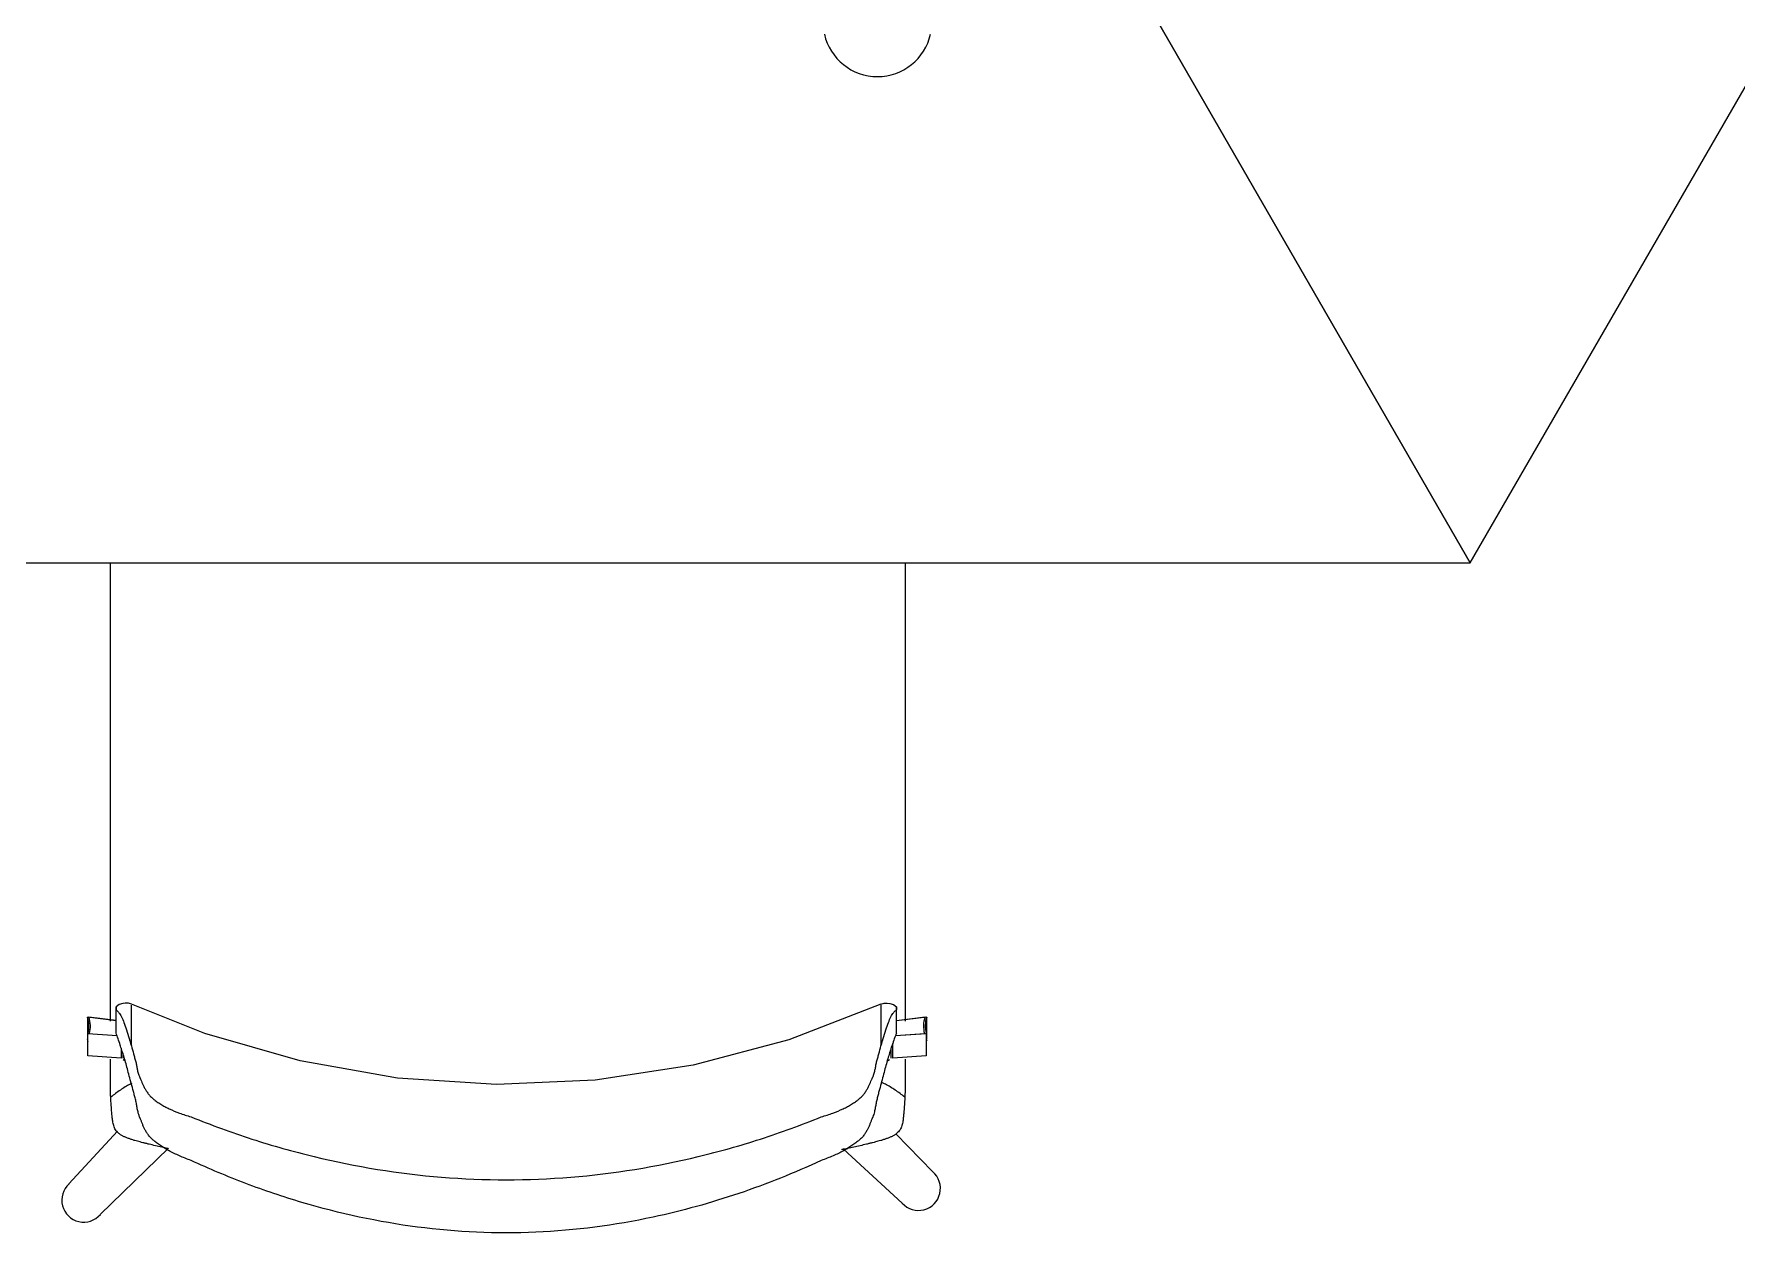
# Model space of a CAD drawing. Header units: millimetres. Extents: x 155927 to 326028, y -36033 to 97293.
# Drawn here: x 181858 to 182875, y 22365 to 23082 of the extents above; entities that cross this region are included whole.
import ezdxf

# ---------------------------------------------------------------- set-up
doc = ezdxf.new("R2010")
doc.units = ezdxf.units.MM
doc.header["$MEASUREMENT"] = 0
doc.layers.add('A-GENM', color=8, linetype='CONTINUOUS', lineweight=9)
doc.layers.add('I-FURN', color=8, linetype='CONTINUOUS', lineweight=9)

msp = doc.modelspace()

# ---------------------------------------------------------------- linework, layer by layer
at = {"layer": 'A-GENM'}
msp.add_arc((182361.3, 23089.1), 32.5, 192.6804, 347.3196, dxfattribs=at)
at = {"layer": 'I-FURN'}
for p, q in [((182715.4, 22766.1), (183290.3, 23762)), ((182715.4, 22766.1), (182313, 23462.9)), ((182313, 23462.9), (182715.4, 22766.1)), ((181565.4, 22766.1), (182715.4, 22766.1)), ((181908.3, 22502.3), (181906.6, 22501)), ((181906.6, 22485.3), (181906.6, 22499)), ((181910.5, 22503), (181908.3, 22502.3)), ((181912, 22503.2), (181910.5, 22503)), ((181913.9, 22503.1), (181912, 22503.2)), ((181915.7, 22502.6), (181913.9, 22503.1)), ((181959.6, 22485.1), (181915.7, 22502.6)), ((182363.4, 22502.6), (182308.3, 22481.3)), ((182363.4, 22502.6), (182365.3, 22503.1)), ((182365.3, 22503.1), (182367.1, 22503.2)), ((182367.1, 22503.2), (182368.6, 22503)), ((182368.6, 22503), (182370.8, 22502.3)), ((182370.8, 22502.3), (182372.6, 22501)), ((182372.6, 22485.3), (182372.6, 22499)), ((181906.6, 22492.7), (181889.4, 22494.8)), ((181889.4, 22494.8), (181889.4, 22481.5)), ((181906.6, 22492.8), (181890.3, 22494.8)), ((182389.7, 22494.8), (182372.6, 22492.7)), ((182390.7, 22494.8), (182372.6, 22492.6)), ((182390.7, 22481.4), (182390.7, 22494.8)), ((181889.7, 22485.1), (181907.1, 22483.9)), ((181889.7, 22471.7), (181889.7, 22485.1)), ((182016.4, 22468.7), (181959.6, 22485.1)), ((182308.3, 22481.3), (182251.2, 22466.2)), ((182370.4, 22470.4), (182370.4, 22479.2)), ((182372, 22483.9), (182389.4, 22485.1)), ((182372, 22483.8), (182390.4, 22485.1)), ((182390.4, 22485.1), (182390.4, 22471.7)), ((181909.6, 22470.4), (181889.7, 22471.7)), ((181909.6, 22476.3), (181909.6, 22470.4)), ((181910.6, 22473.4), (181910.6, 22470.4)), ((182074.6, 22458.5), (182016.4, 22468.7)), ((182369.5, 22470.4), (182369.5, 22476.3)), ((182390.4, 22471.7), (182370.4, 22470.4)), ((182133.7, 22454.7), (182074.6, 22458.5)), ((182251.2, 22466.2), (182192.7, 22457.2)), ((182192.7, 22457.2), (182133.7, 22454.7)), ((181907.4, 22426.8), (181878.4, 22395.3)), ((182394.3, 22402.5), (182372.2, 22425.2)), ((181897.1, 22377), (181937.8, 22416.5)), ((182341, 22416), (182376.1, 22383.7))]:
    msp.add_line(p, q, dxfattribs=at)
for centre, start, end in [((182385.8, 22392.5), 221.9896, 49.6059), ((181887.2, 22385.5), 131.9662, 319.5824)]:
    msp.add_arc(centre, 13.1, start, end, dxfattribs=at)
for centre, start_param, end_param in [((181872.9, 22489.4), 6.026179, 6.605675), ((181873.8, 22489.4), 6.026179, 6.605675), ((182406.2, 22489.4), 2.819103, 3.398599), ((182407.2, 22489.4), 2.819103, 3.398599), ((181872.9, 22476.1), 0.238848, 0.322489), ((182407.2, 22476), 2.819103, 2.902745)]:
    msp.add_ellipse(centre, major_axis=(17.4, 0), ratio=0.978487, start_param=start_param, end_param=end_param, dxfattribs=at)
for points, knots in [([(181903.2, 22492.4), (181903.2, 22493.1), (181903.2, 22496.4), (181903.2, 22502.3), (181903.2, 22510.1), (181903.2, 22517.8), (181903.2, 22527.9), (181903.2, 22540.3), (181903.2, 22552.5), (181903.2, 22562.4), (181903.2, 22570), (181903.2, 22577.6), (181903.2, 22587.6), (181903.2, 22600.1), (181903.2, 22615), (181903.2, 22630.1), (181903.2, 22645.3), (181903.2, 22660.2), (181903.2, 22672.7), (181903.2, 22682.8), (181903.2, 22690.5), (181903.2, 22698.1), (181903.2, 22708.1), (181903.2, 22720.6), (181903.2, 22733.1), (181903.2, 22743.1), (181903.2, 22750.8), (181903.2, 22758.4), (181903.2, 22763.5), (181903.2, 22766.2), (181903.2, 22766.4)], [-0.8977274, -0.8977274, -0.8977274, -0.8977274, -0.8928571, -0.875, -0.8571429, -0.8392857, -0.8214286, -0.7857143, -0.75, -0.7321429, -0.7142857, -0.6964286, -0.6785714, -0.6428571, -0.6071429, -0.5714286, -0.5357143, -0.5, -0.4642857, -0.4464286, -0.4285714, -0.4107143, -0.3928571, -0.3571429, -0.3214286, -0.3035714, -0.2857143, -0.2678571, -0.25, -0.2488464, -0.2488464, -0.2488464, -0.2488464]), ([(182377.8, 22766.4), (182377.8, 22766.3), (182377.8, 22761.2), (182377.8, 22750.9), (182377.8, 22735.6), (182377.8, 22720.5), (182377.8, 22707.9), (182377.8, 22697.8), (182377.8, 22690.1), (182377.8, 22682.5), (182377.8, 22672.5), (182377.8, 22660.1), (182377.8, 22647.8), (182377.8, 22637.8), (182377.8, 22630.2), (182377.8, 22622.7), (182377.8, 22612.7), (182377.8, 22600.2), (182377.8, 22587.8), (182377.8, 22577.7), (182377.8, 22570), (182377.8, 22562.3), (182377.8, 22552.3), (182377.8, 22539.8), (182377.8, 22524.7), (182377.8, 22509.3), (182377.8, 22498.5), (182377.8, 22493), (182377.8, 22492.5)], [-0.7507659, -0.7507659, -0.7507659, -0.7507659, -0.75, -0.7142857, -0.6785714, -0.6428571, -0.6071429, -0.5892857, -0.5714286, -0.5535714, -0.5357143, -0.5, -0.4642857, -0.4464286, -0.4285714, -0.4107143, -0.3928571, -0.3571429, -0.3214286, -0.3035714, -0.2857143, -0.2678571, -0.25, -0.2142857, -0.1785714, -0.1428571, -0.1071429, -0.103964, -0.103964, -0.103964, -0.103964]), ([(181906.6, 22499.3), (181906.6, 22499.7), (181906.6, 22500.5), (181906.6, 22501.1), (181906.6, 22501), (181906.6, 22500.3), (181906.6, 22499.5), (181906.6, 22499)], [0.4171888, 0.4171888, 0.4171888, 0.4171888, 0.5, 0.625, 0.75, 0.875, 1, 1, 1, 1]), ([(181915.7, 22477.7), (181915.7, 22480.7), (181915.7, 22486), (181915.7, 22492.4), (181915.7, 22497.2), (181915.7, 22499.8), (181915.7, 22501.3), (181915.7, 22501.7), (181915.7, 22502)], [0, 0, 0, 0, 0.1111111, 0.2222222, 0.3333333, 0.4444444, 0.5, 0.5555556, 0.5555556, 0.5555556, 0.5555556]), ([(182363.4, 22502), (182363.4, 22501.7), (182363.4, 22501), (182363.4, 22499.1), (182363.4, 22495.2), (182363.4, 22487.9), (182363.4, 22481.4), (182363.4, 22477.7)], [0.4444444, 0.4444444, 0.4444444, 0.4444444, 0.5138889, 0.5833333, 0.7222222, 0.8611111, 1, 1, 1, 1]), ([(182372.6, 22499), (182372.6, 22499.5), (182372.6, 22500.3), (182372.6, 22501), (182372.6, 22501.1), (182372.6, 22500.5), (182372.6, 22499.7), (182372.6, 22499.3)], [0, 0, 0, 0, 0.125, 0.25, 0.375, 0.5, 0.5837817, 0.5837817, 0.5837817, 0.5837817]), ([(181951.4, 22409.2), (181948.9, 22410.1), (181944.2, 22412), (181939.1, 22414.4), (181935.4, 22416.5), (181933, 22418.1), (181931.1, 22419.4), (181929.9, 22420.4), (181929.2, 22420.9), (181928.8, 22421.3), (181928.3, 22421.8), (181927.7, 22422.3), (181926.8, 22423.3), (181925.6, 22424.7), (181924.5, 22426.4), (181923.5, 22428.2), (181922.8, 22429.8), (181922.1, 22431.5), (181921.6, 22432.8), (181921.2, 22433.7), (181921, 22434.3), (181920.9, 22434.6), (181920.7, 22435), (181920.5, 22435.5), (181920.2, 22436.3), (181919.8, 22437.5), (181919.5, 22438.9), (181919.1, 22440.6), (181918.9, 22442.3), (181918.5, 22444), (181918.3, 22445.3), (181917.9, 22446.6), (181917.5, 22448.3), (181916.7, 22451.2), (181915.6, 22455.2), (181914.4, 22459.7), (181913.3, 22464), (181912.2, 22468.1), (181911.1, 22471.8), (181910, 22475.2), (181909.3, 22477.3), (181909, 22478.2)], [0, 0, 0, 0, 0.035714, 0.071429, 0.089286, 0.107143, 0.125, 0.133929, 0.138393, 0.142857, 0.147321, 0.151786, 0.160714, 0.178571, 0.196429, 0.214286, 0.232143, 0.25, 0.267857, 0.276786, 0.28125, 0.285714, 0.290179, 0.294643, 0.303571, 0.321429, 0.339286, 0.357143, 0.392857, 0.410714, 0.428571, 0.446429, 0.464286, 0.5, 0.571429, 0.642857, 0.714286, 0.785714, 0.857143, 0.928571, 1, 1, 1, 1]), ([(182370.1, 22478.2), (182369.4, 22476.3), (182368.4, 22473.1), (182366.9, 22468.1), (182365.8, 22464), (182364.7, 22459.7), (182363.5, 22455.2), (182362.4, 22451.2), (182361.5, 22447.9), (182361, 22445.7), (182360.6, 22444), (182360.3, 22442.3), (182360, 22440.6), (182359.6, 22438.9), (182359.3, 22437.5), (182358.9, 22436.3), (182358.6, 22435.5), (182358.4, 22435), (182358.2, 22434.6), (182358.1, 22434.3), (182357.9, 22433.7), (182357.5, 22432.8), (182357, 22431.5), (182356.3, 22429.8), (182355.6, 22428.2), (182354.6, 22426.4), (182353.5, 22424.7), (182352.4, 22423.3), (182351.4, 22422.3), (182350.8, 22421.8), (182350.4, 22421.3), (182349.9, 22420.9), (182349.2, 22420.4), (182348, 22419.4), (182346.1, 22418.1), (182343.7, 22416.5), (182340.1, 22414.4), (182334.9, 22412), (182330.2, 22410.1), (182327.7, 22409.2)], [0, 0, 0, 0, 0.142857, 0.214286, 0.285714, 0.357143, 0.428571, 0.5, 0.535714, 0.571429, 0.589286, 0.607143, 0.642857, 0.660714, 0.678571, 0.696429, 0.705357, 0.709821, 0.714286, 0.71875, 0.723214, 0.732143, 0.75, 0.767857, 0.785714, 0.803571, 0.821429, 0.839286, 0.848214, 0.852679, 0.857143, 0.861607, 0.866071, 0.875, 0.892857, 0.910714, 0.928571, 0.964286, 1, 1, 1, 1]), ([(181915.7, 22477.7), (181916.1, 22476.1), (181916.8, 22473.7), (181917.5, 22470.9), (181918, 22469.4), (181918.3, 22468.2), (181918.6, 22467), (181918.8, 22465.5), (181919.1, 22464.1), (181919.4, 22462.6), (181919.7, 22461.4), (181920, 22460.4), (181920.4, 22459.6), (181920.6, 22459.1), (181920.7, 22458.8), (181920.9, 22458.4), (181921.1, 22458), (181921.5, 22457.1), (181922, 22455.8), (181922.7, 22454.2), (181923.6, 22452.5), (181924.5, 22450.8), (181925.7, 22449.1), (181926.9, 22447.7), (181927.9, 22446.7), (181928.5, 22446.2), (181928.9, 22445.8), (181929.4, 22445.4), (181930.1, 22444.9), (181931.3, 22444.1), (181933.2, 22442.8), (181935.6, 22441.4), (181939.2, 22439.6), (181944.3, 22437.5), (181948.9, 22436), (181951.4, 22435.3)], [0, 0, 0, 0, 0.125, 0.1875, 0.21875, 0.25, 0.28125, 0.3125, 0.375, 0.40625, 0.4375, 0.46875, 0.484375, 0.492188, 0.5, 0.507812, 0.515625, 0.53125, 0.5625, 0.59375, 0.625, 0.65625, 0.6875, 0.71875, 0.734375, 0.742188, 0.75, 0.757812, 0.765625, 0.78125, 0.8125, 0.84375, 0.875, 0.9375, 1, 1, 1, 1]), ([(182327.7, 22435.3), (182330.2, 22436), (182334.8, 22437.5), (182339.9, 22439.6), (182343.5, 22441.4), (182345.9, 22442.8), (182347.8, 22444.1), (182349, 22444.9), (182349.7, 22445.4), (182350.2, 22445.8), (182350.6, 22446.2), (182351.2, 22446.7), (182352.2, 22447.7), (182353.4, 22449.1), (182354.6, 22450.8), (182355.5, 22452.5), (182356.4, 22454.2), (182357.1, 22455.8), (182357.6, 22457.1), (182358, 22458), (182358.2, 22458.4), (182358.4, 22458.8), (182358.6, 22459.1), (182358.8, 22459.6), (182359.1, 22460.4), (182359.4, 22461.4), (182359.7, 22462.6), (182360, 22464.1), (182360.3, 22465.5), (182360.5, 22467), (182360.8, 22468.2), (182361.2, 22469.4), (182361.6, 22470.9), (182362.3, 22473.7), (182363, 22476.1), (182363.4, 22477.7)], [0, 0, 0, 0, 0.0625, 0.125, 0.15625, 0.1875, 0.21875, 0.234375, 0.242188, 0.25, 0.257812, 0.265625, 0.28125, 0.3125, 0.34375, 0.375, 0.40625, 0.4375, 0.46875, 0.484375, 0.492188, 0.5, 0.507812, 0.515625, 0.53125, 0.5625, 0.59375, 0.625, 0.6875, 0.71875, 0.75, 0.78125, 0.8125, 0.875, 1, 1, 1, 1]), ([(181916, 22455.3), (181915.7, 22455.2), (181913.3, 22454), (181909.1, 22451.4), (181905.3, 22448.6), (181903.4, 22447)], [0.93933321, 0.93933321, 0.93933321, 0.93933321, 0.94444444, 0.97222222, 1, 1, 1, 1]), ([(182377.6, 22447), (182375.8, 22448.6), (182371.9, 22451.4), (182367.2, 22454.3), (182364.4, 22455.6), (182363.6, 22456)], [0, 0, 0, 0, 0.02777778, 0.05555556, 0.06696683, 0.06696683, 0.06696683, 0.06696683]), ([(181937.4, 22416.4), (181935.1, 22416.9), (181931.3, 22417.7), (181926.9, 22418.8), (181924.4, 22419.4), (181922.6, 22419.8), (181920.9, 22420.3), (181919.4, 22420.7), (181917.8, 22421.1), (181916, 22421.7), (181914.3, 22422.3), (181912.6, 22422.9), (181911.3, 22423.5), (181910.3, 22424), (181909.6, 22424.4), (181908.9, 22424.8), (181908, 22425.5), (181907.1, 22426.4), (181906.2, 22427.6), (181905.5, 22428.8), (181905.1, 22430), (181904.8, 22431.4), (181904.6, 22432.6), (181904.4, 22433.4), (181904.4, 22434), (181904.3, 22434.3), (181904.3, 22434.7), (181904.2, 22435.3), (181904.1, 22436.1), (181904, 22437.4), (181903.9, 22438.6), (181903.8, 22439.6), (181903.8, 22440.4), (181903.7, 22441.2), (181903.7, 22442.3), (181903.5, 22444.3), (181903.4, 22445.9), (181903.4, 22447)], [0, 0, 0, 0, 0.125, 0.1875, 0.21875, 0.25, 0.28125, 0.3125, 0.34375, 0.375, 0.40625, 0.4375, 0.46875, 0.484375, 0.5, 0.515625, 0.53125, 0.5625, 0.59375, 0.625, 0.65625, 0.6875, 0.71875, 0.734375, 0.742188, 0.75, 0.757812, 0.765625, 0.78125, 0.8125, 0.84375, 0.859375, 0.875, 0.890625, 0.90625, 0.9375, 1, 1, 1, 1]), ([(182377.6, 22447), (182377.6, 22445.9), (182377.5, 22444.3), (182377.4, 22442.3), (182377.3, 22441.2), (182377.2, 22440.4), (182377.2, 22439.6), (182377.1, 22438.6), (182377, 22437.4), (182376.9, 22436.1), (182376.8, 22435.3), (182376.7, 22434.7), (182376.7, 22434.3), (182376.7, 22434), (182376.6, 22433.4), (182376.5, 22432.6), (182376.2, 22431.4), (182375.9, 22430), (182375.5, 22428.8), (182374.8, 22427.6), (182373.9, 22426.4), (182373, 22425.5), (182372.1, 22424.8), (182371.4, 22424.4), (182370.7, 22424), (182369.8, 22423.5), (182368.4, 22422.9), (182366.8, 22422.3), (182365, 22421.7), (182363.2, 22421.1), (182361.6, 22420.7), (182360.1, 22420.3), (182358.4, 22419.8), (182356.6, 22419.4), (182354.1, 22418.8), (182349.7, 22417.7), (182345.9, 22416.9), (182343.6, 22416.4)], [0, 0, 0, 0, 0.0625, 0.09375, 0.109375, 0.125, 0.140625, 0.15625, 0.1875, 0.21875, 0.234375, 0.242188, 0.25, 0.257812, 0.265625, 0.28125, 0.3125, 0.34375, 0.375, 0.40625, 0.4375, 0.46875, 0.484375, 0.5, 0.515625, 0.53125, 0.5625, 0.59375, 0.625, 0.65625, 0.6875, 0.71875, 0.75, 0.78125, 0.8125, 0.875, 1, 1, 1, 1]), ([(181951.4, 22435.3), (181963.4, 22430.4), (181987.5, 22421.6), (182037.1, 22407.6), (182100.8, 22397.2), (182178.3, 22397.2), (182242, 22407.6), (182291.6, 22421.6), (182315.8, 22430.4), (182327.7, 22435.3)], [-1, -1, -1, -1, -0.9, -0.8, -0.6, -0.4, -0.2, -0.1, 0, 0, 0, 0]), ([(182327.7, 22409.2), (182311.6, 22401.8), (182278.8, 22388.6), (182221.9, 22372.8), (182157.3, 22364.3), (182086.4, 22367.5), (182028.6, 22380), (181983.9, 22395.1), (181962.1, 22404.3), (181951.4, 22409.2)], [-1, -1, -1, -1, -0.863636, -0.727273, -0.545455, -0.363636, -0.181818, -0.090909, 0, 0, 0, 0])]:
    msp.add_open_spline(points, degree=3, knots=knots, dxfattribs=at)
for points in [[(181906.6, 22499), (181907, 22498.8), (181907.9, 22498.1), (181909.4, 22495.9), (181910.9, 22492.7), (181912.4, 22488.5), (181914, 22483.5), (181915.1, 22479.7), (181915.7, 22477.7)], [(182363.4, 22477.7), (182364, 22479.7), (182365.1, 22483.5), (182366.7, 22488.5), (182368.2, 22492.7), (182369.7, 22495.9), (182371.2, 22498.1), (182372.1, 22498.8), (182372.6, 22499)], [(181909, 22478.2), (181908.6, 22479.5), (181907.8, 22482), (181906.9, 22484.3), (181906.6, 22485.3)], [(182372.6, 22485.3), (182372.2, 22484.3), (182371.4, 22482), (182370.5, 22479.5), (182370.1, 22478.2)], [(181903.2, 22450.9), (181903.2, 22457), (181903.2, 22463.3), (181903.2, 22469.8)], [(181910.7, 22469.6), (181911.1, 22469.3), (181911.5, 22469.1), (181911.9, 22468.8)], [(182367.2, 22468.8), (182367.6, 22469.1), (182368, 22469.3), (182368.4, 22469.6)], [(182377.8, 22469.8), (182377.8, 22463.3), (182377.8, 22457), (182377.8, 22450.9)], [(181903.4, 22447), (181903.3, 22447.6), (181903.3, 22448.9), (181903.2, 22450.2), (181903.2, 22450.9)], [(182377.8, 22450.9), (182377.8, 22450.2), (182377.7, 22448.9), (182377.7, 22447.6), (182377.6, 22447)], [(182339.9, 22415.7), (182341.2, 22416), (182342.4, 22416.2), (182343.6, 22416.4)], [(182343.6, 22416.4), (182342.4, 22416.2), (182341.2, 22416), (182340, 22415.7)]]:
    msp.add_open_spline(points, degree=3, dxfattribs=at)

doc.saveas('drawing.dxf')
